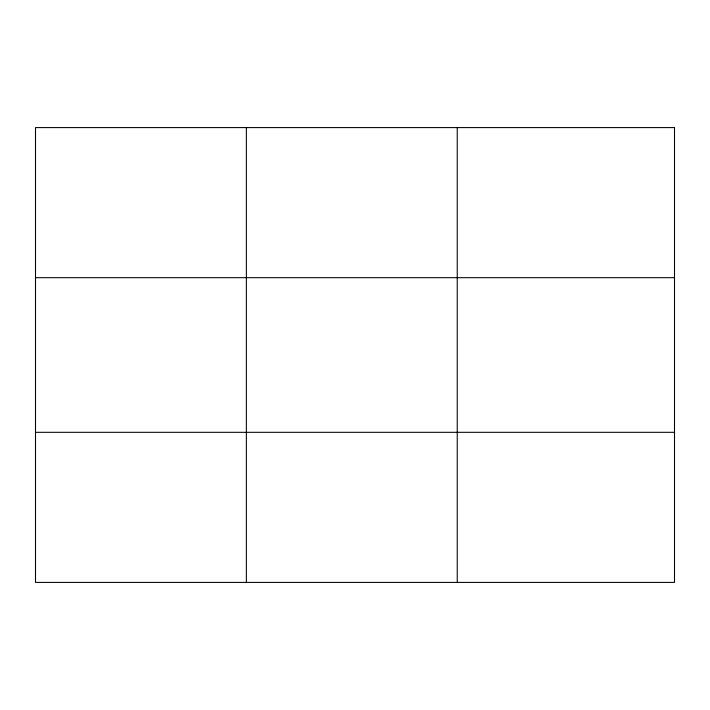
<?xml version="1.0" encoding="UTF-8"?>
<svg xmlns="http://www.w3.org/2000/svg" width="710" height="710" viewBox="0 0 710 710"><rect width="100%" height="100%" fill="white"/><g stroke="black" fill="none" stroke-linecap="round" stroke-linejoin="round"><path stroke-width="1.06" d="M246.37 582.413L246.37 127.587M457.24 582.413L457.24 127.587M35.5 277.681L674.5 277.681M35.5 432.319L674.5 432.319M674.5 127.587L674.5 582.413L35.5 582.413L35.5 127.587L674.5 127.587"/></g></svg>
